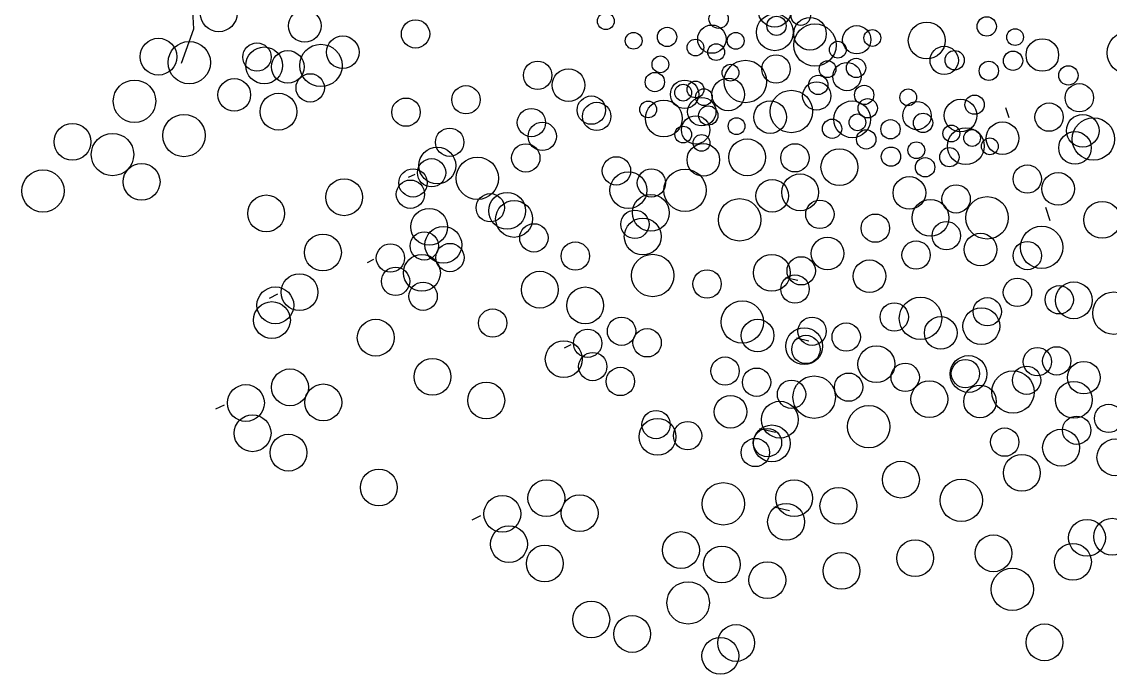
# Model space of a CAD drawing. Header units: millimetres. Extents: x 441156 to 441876, y 4514765 to 4515211.
# Drawn here: x 441411.274 to 441412.185, y 4514833.132 to 4514833.679 of the extents above; entities that cross this region are included whole.
import ezdxf

# ---------------------------------------------------------------- set-up
doc = ezdxf.new("R2010")
doc.units = ezdxf.units.MM
doc.layers.add('01_piscinas', color=254, linetype='Continuous')

msp = doc.modelspace()

# ---------------------------------------------------------------- linework, layer by layer
at = {"layer": '01_piscinas'}
for p, q in [((441412.15789687, 4514833.63152956, 0.00000076), (441412.1571606, 4514833.63004656, 0.00000076)), ((441412.09740316, 4514833.60696283, 0.00000076), (441412.10025872, 4514833.59847627, 0.00000076)), ((441412.03624946, 4514833.59177432, 0.00000076), (441412.0355132, 4514833.59029132, 0.00000076)), ((441411.60294387, 4514833.55093942, 0.00000076), (441411.59744635, 4514833.54818852, 0.00000076)), ((441412.1309127, 4514833.52335977, 0.00000076), (441412.13462492, 4514833.51232723, 0.00000076)), ((441411.56848536, 4514833.47955987, 0.00000076), (441411.56298784, 4514833.47680897, 0.00000076)), ((441411.92349636, 4514833.4619054, 0.00000076), (441411.91321048, 4514833.46429287, 0.00000076)), ((441411.48811562, 4514833.45052933, 0.00000076), (441411.48096885, 4514833.44695316, 0.00000076)), ((441411.93264528, 4514833.41130483, 0.00000076), (441411.92235939, 4514833.41369231, 0.00000076)), ((441411.73356358, 4514833.40813802, 0.00000076), (441411.72806606, 4514833.40538712, 0.00000076)), ((441411.44331955, 4514833.35773592, 0.00000076), (441411.43617277, 4514833.35415974, 0.00000076)), ((441411.90483385, 4514833.3347851, 0.00000076), (441411.89146221, 4514833.33788881, 0.00000076)), ((441411.65792124, 4514833.26488751, 0.00000076), (441411.65077446, 4514833.26131134, 0.00000076)), ((441411.91672744, 4514833.26900436, 0.00000076), (441411.9033558, 4514833.27210808, 0.00000076))]:
    msp.add_line(p, q, dxfattribs=at)
at = {"layer": '01_piscinas', "elevation": 0.00000076}
msp.add_lwpolyline([(441411.40774925, 4514833.64417645), (441411.41795177, 4514833.67283112), (441411.41795177, 4514833.67283112), (441411.4172328, 4514833.68788911)], dxfattribs=at)
at = {"layer": '01_piscinas'}
for centre, radius in [((441411.9041738, 4514833.68797198, 0.00000076), 0.01366082), ((441411.43882813, 4514833.68578805, 0.00000076), 0.01541533), ((441411.51080884, 4514833.67527319, 0.00000076), 0.01366082), ((441411.76285151, 4514833.67924683, 0.00000076), 0.00701654), ((441411.85727381, 4514833.6812469, 0.00000076), 0.00808333), ((441411.90436823, 4514833.66992595, 0.00000076), 0.01541533), ((441411.9057157, 4514833.67534284, 0.00000076), 0.00808333), ((441411.92600332, 4514833.6837952, 0.00000076), 0.00808333), ((441411.60355737, 4514833.66854988, 0.00000076), 0.01185795), ((441411.85158717, 4514833.66414716, 0.00000076), 0.01185795), ((441411.93374691, 4514833.66866328, 0.00000076), 0.01366082), ((441411.93792794, 4514833.6592003, 0.00000076), 0.01775907), ((441411.97290438, 4514833.66363412, 0.00000076), 0.01185795), ((441412.03144721, 4514833.66302787, 0.00000076), 0.01541533), ((441412.08167143, 4514833.67480385, 0.00000076), 0.00808333), ((441411.54265396, 4514833.65316791, 0.00000076), 0.01366082), ((441411.78611466, 4514833.6628415, 0.00000076), 0.00701654), ((441411.81413351, 4514833.66599672, 0.00000076), 0.00808333), ((441411.87155331, 4514833.66275894, 0.00000076), 0.00701654), ((441411.98594934, 4514833.66514218, 0.00000076), 0.00701654), ((441412.10539318, 4514833.6659043, 0.00000076), 0.00701654), ((441412.2001424, 4514833.65270253, 0.00000076), 0.01775907), ((441411.38836942, 4514833.64948374, 0.00000076), 0.01541533), ((441411.41417442, 4514833.64453375, 0.00000076), 0.01775907), ((441411.47085042, 4514833.64917911, 0.00000076), 0.01185795), ((441411.47690554, 4514833.64219043, 0.00000076), 0.01541533), ((441411.52435373, 4514833.64214577, 0.00000076), 0.01775907), ((441411.83785525, 4514833.65709717, 0.00000076), 0.00701654), ((441411.85521747, 4514833.65331682, 0.00000076), 0.00701654), ((441411.95707903, 4514833.65534556, 0.00000076), 0.00701654), ((441412.04606666, 4514833.64638185, 0.00000076), 0.01185795), ((441412.1282264, 4514833.65089798, 0.00000076), 0.01366082), ((441411.49666558, 4514833.64092861, 0.00000076), 0.01366082), ((441411.80852109, 4514833.64305273, 0.00000076), 0.00701654), ((441411.90531065, 4514833.63913924, 0.00000076), 0.01185795), ((441411.9723359, 4514833.64005994, 0.00000076), 0.00808333), ((441412.05484645, 4514833.64651694, 0.00000076), 0.00808333), ((441412.1036958, 4514833.64605893, 0.00000076), 0.00808333), ((441411.70577181, 4514833.63386229, 0.00000076), 0.01185795), ((441411.73158697, 4514833.62561179, 0.00000076), 0.01366082), ((441411.86723627, 4514833.63607627, 0.00000076), 0.00701654), ((441411.87971452, 4514833.62867165, 0.00000076), 0.01775907), ((441411.94846633, 4514833.63900353, 0.00000076), 0.00701654), ((441411.96466631, 4514833.63282919, 0.00000076), 0.01185795), ((441412.08340818, 4514833.63760657, 0.00000076), 0.00808333), ((441412.15001271, 4514833.63379179, 0.00000076), 0.00808333), ((441411.36834008, 4514833.61216323, 0.00000076), 0.01775907), ((441411.45188603, 4514833.61744503, 0.00000076), 0.01366082), ((441411.51539199, 4514833.6233811, 0.00000076), 0.01185795), ((441411.80389182, 4514833.62822946, 0.00000076), 0.00808333), ((441411.8287939, 4514833.61793977, 0.00000076), 0.01185795), ((441411.83790211, 4514833.62203183, 0.00000076), 0.00701654), ((441411.86529251, 4514833.61790541, 0.00000076), 0.01366082), ((441411.94064782, 4514833.6257988, 0.00000076), 0.00808333), ((441411.64579019, 4514833.61340436, 0.00000076), 0.01185795), ((441411.82761357, 4514833.61932991, 0.00000076), 0.00701654), ((441411.84497578, 4514833.61554956, 0.00000076), 0.00701654), ((441411.91815957, 4514833.60357034, 0.00000076), 0.01775907), ((441411.93940072, 4514833.61659872, 0.00000076), 0.01185795), ((441411.97907478, 4514833.61740541, 0.00000076), 0.00808333), ((441412.01595689, 4514833.61542317, 0.00000076), 0.00701654), ((441412.1591458, 4514833.61506389, 0.00000076), 0.01185795), ((441411.48891317, 4514833.60342292, 0.00000076), 0.01541533), ((441411.59563186, 4514833.60301571, 0.00000076), 0.01185795), ((441411.7507453, 4514833.60469817, 0.00000076), 0.01185795), ((441411.75520354, 4514833.59943384, 0.00000076), 0.01185795), ((441411.7982794, 4514833.60528547, 0.00000076), 0.00701654), ((441411.81135191, 4514833.59769938, 0.00000076), 0.01541533), ((441411.84320636, 4514833.60339872, 0.00000076), 0.01185795), ((441411.90041793, 4514833.59888604, 0.00000076), 0.01366082), ((441411.96906428, 4514833.59703244, 0.00000076), 0.01541533), ((441411.9820484, 4514833.60630369, 0.00000076), 0.00808333), ((441412.02327339, 4514833.60017447, 0.00000076), 0.01185795), ((441412.05977199, 4514833.60014011, 0.00000076), 0.01366082), ((441412.07150561, 4514833.60928673, 0.00000076), 0.00808333), ((441412.1338802, 4514833.59883342, 0.00000076), 0.01185795), ((441411.70058697, 4514833.59430952, 0.00000076), 0.01185795), ((441411.84857733, 4514833.60018749, 0.00000076), 0.00808333), ((441411.97346236, 4514833.59446142, 0.00000076), 0.00701654), ((441412.02836531, 4514833.59403655, 0.00000076), 0.00808333), ((441411.31639413, 4514833.57824093, 0.00000076), 0.01541533), ((441411.40973873, 4514833.58342636, 0.00000076), 0.01775907), ((441411.709645, 4514833.5827361, 0.00000076), 0.01185795), ((441411.83803054, 4514833.58811861, 0.00000076), 0.01185795), ((441411.87229907, 4514833.59128794, 0.00000076), 0.00701654), ((441411.9522498, 4514833.5891185, 0.00000076), 0.00808333), ((441412.00109915, 4514833.58866049, 0.00000076), 0.00808333), ((441412.09489741, 4514833.58112074, 0.00000076), 0.01366082), ((441412.16202782, 4514833.58748396, 0.00000076), 0.01366082), ((441412.1709829, 4514833.58047545, 0.00000076), 0.01775907), ((441411.34995385, 4514833.56751528, 0.00000076), 0.01775907), ((441411.63213286, 4514833.57782856, 0.00000076), 0.01185795), ((441411.82766042, 4514833.58426457, 0.00000076), 0.00701654), ((441411.84296491, 4514833.5772435, 0.00000076), 0.00701654), ((441411.98081153, 4514833.58020813, 0.00000076), 0.00808333), ((441412.05208705, 4514833.585137, 0.00000076), 0.00701654), ((441412.06417524, 4514833.57460449, 0.00000076), 0.01541533), ((441412.06944927, 4514833.58135664, 0.00000076), 0.00701654), ((441412.15556724, 4514833.57308962, 0.00000076), 0.01366082), ((441411.69588696, 4514833.56472948, 0.00000076), 0.01185795), ((441411.84446712, 4514833.56299562, 0.00000076), 0.01366082), ((441411.88119242, 4514833.56518909, 0.00000076), 0.01541533), ((441411.92112934, 4514833.56476084, 0.00000076), 0.01185795), ((441412.02275289, 4514833.57109256, 0.00000076), 0.00701654), ((441412.08429818, 4514833.57441111, 0.00000076), 0.00701654), ((441411.62179194, 4514833.55832905, 0.00000076), 0.01541533), ((441411.65535165, 4514833.5476034, 0.00000076), 0.01775907), ((441411.77176023, 4514833.55386209, 0.00000076), 0.01185795), ((441411.95835479, 4514833.55698603, 0.00000076), 0.01541533), ((441412.00154033, 4514833.56574964, 0.00000076), 0.00808333), ((441412.05038968, 4514833.56529163, 0.00000076), 0.00808333), ((441411.37429818, 4514833.54470352, 0.00000076), 0.01541533), ((441411.61700544, 4514833.55223517, 0.00000076), 0.01185795), ((441412.03010206, 4514833.55683927, 0.00000076), 0.00808333), ((441412.11560883, 4514833.54699554, 0.00000076), 0.01185795), ((441411.29174043, 4514833.53698663, 0.00000076), 0.01775907), ((441411.54381583, 4514833.53173375, 0.00000076), 0.01541533), ((441411.60148233, 4514833.54378924, 0.00000076), 0.01185795), ((441411.78172066, 4514833.53762978, 0.00000076), 0.01541533), ((441411.80101906, 4514833.54374695, 0.00000076), 0.01185795), ((441411.82916885, 4514833.53758512, 0.00000076), 0.01775907), ((441411.92550952, 4514833.53588642, 0.00000076), 0.01541533), ((441412.01690738, 4514833.53538431, 0.00000076), 0.01366082), ((441412.14142399, 4514833.53874504, 0.00000076), 0.01366082), ((441411.59931097, 4514833.53430117, 0.00000076), 0.01185795), ((441411.90216495, 4514833.53302676, 0.00000076), 0.01366082), ((441412.05606484, 4514833.53035515, 0.00000076), 0.01185795), ((441411.47861001, 4514833.5182285, 0.00000076), 0.01541533), ((441411.66612845, 4514833.52292996, 0.00000076), 0.01185795), ((441411.68025747, 4514833.5204157, 0.00000076), 0.01541533), ((441411.68605318, 4514833.51357207, 0.00000076), 0.01541533), ((441411.80045685, 4514833.51872642, 0.00000076), 0.01541533), ((441411.87483189, 4514833.51285994, 0.00000076), 0.01775907), ((441411.94198908, 4514833.51744186, 0.00000076), 0.01185795), ((441412.03454399, 4514833.51453489, 0.00000076), 0.01541533), ((441412.08199218, 4514833.51449023, 0.00000076), 0.01775907), ((441411.61505164, 4514833.50691045, 0.00000076), 0.01541533), ((441411.78718247, 4514833.5090867, 0.00000076), 0.01185795), ((441412.17833285, 4514833.51279153, 0.00000076), 0.01541533), ((441411.79372829, 4514833.49886227, 0.00000076), 0.01541533), ((441411.98847111, 4514833.50586027, 0.00000076), 0.01185795), ((441412.04782678, 4514833.49955022, 0.00000076), 0.01185795), ((441411.61090739, 4514833.49096583, 0.00000076), 0.01185795), ((441411.62682709, 4514833.49186502, 0.00000076), 0.01541533), ((441411.70262945, 4514833.49774282, 0.00000076), 0.01185795), ((441412.07648, 4514833.48791188, 0.00000076), 0.01366082), ((441412.12765522, 4514833.48976504, 0.00000076), 0.01775907), ((441411.5260613, 4514833.48548522, 0.00000076), 0.01541533), ((441411.58254692, 4514833.48085562, 0.00000076), 0.01185795), ((441411.63236881, 4514833.48125432, 0.00000076), 0.01185795), ((441411.73730172, 4514833.48248254, 0.00000076), 0.01185795), ((441411.94845297, 4514833.48462644, 0.00000076), 0.01366082), ((441412.02256118, 4514833.48331975, 0.00000076), 0.01185795), ((441412.11563747, 4514833.48288273, 0.00000076), 0.01185795), ((441411.60894163, 4514833.4684564, 0.00000076), 0.01541533), ((441411.80209584, 4514833.46620239, 0.00000076), 0.01775907), ((441411.90175673, 4514833.46849718, 0.00000076), 0.01541533), ((441411.92636682, 4514833.47011974, 0.00000076), 0.01185795), ((441411.98357839, 4514833.46560707, 0.00000076), 0.01366082), ((441411.50639565, 4514833.45221381, 0.00000076), 0.01541533), ((441411.5868554, 4514833.46135013, 0.00000076), 0.01185795), ((441411.70757689, 4514833.4543288, 0.00000076), 0.01541533), ((441411.84760077, 4514833.45908866, 0.00000076), 0.01185795), ((441411.92119101, 4514833.45483963, 0.00000076), 0.01185795), ((441411.48621561, 4514833.4412341, 0.00000076), 0.01541533), ((441411.60992798, 4514833.44885701, 0.00000076), 0.01185795), ((441411.74561337, 4514833.44117911, 0.00000076), 0.01541533), ((441412.1073994, 4514833.45207779, 0.00000076), 0.01185795), ((441412.14236463, 4514833.44583775, 0.00000076), 0.01185795), ((441412.15458006, 4514833.44540228, 0.00000076), 0.01541533), ((441412.02626818, 4514833.43030768, 0.00000076), 0.01775907), ((441412.08213381, 4514833.43584733, 0.00000076), 0.01185795), ((441412.18813977, 4514833.43467663, 0.00000076), 0.01775907), ((441411.48339285, 4514833.4288996, 0.00000076), 0.01541533), ((441411.66817093, 4514833.42636327, 0.00000076), 0.01185795), ((441411.87710302, 4514833.42724288, 0.00000076), 0.01775907), ((441412.00428981, 4514833.43148187, 0.00000076), 0.01185795), ((441412.07717288, 4514833.42376977, 0.00000076), 0.01541533), ((441411.57025557, 4514833.41411704, 0.00000076), 0.01541533), ((441411.77598562, 4514833.41954398, 0.00000076), 0.01185795), ((441411.88991924, 4514833.41589812, 0.00000076), 0.01366082), ((441411.93551574, 4514833.41951918, 0.00000076), 0.01185795), ((441412.04315102, 4514833.41813465, 0.00000076), 0.01366082), ((441411.74762514, 4514833.40943377, 0.00000076), 0.01185795), ((441411.79744703, 4514833.40983247, 0.00000076), 0.01185795), ((441411.92887439, 4514833.4069825, 0.00000076), 0.01541533), ((441411.96402745, 4514833.41459143, 0.00000076), 0.01185795), ((441411.72762579, 4514833.3961208, 0.00000076), 0.01541533), ((441411.93033992, 4514833.40423907, 0.00000076), 0.01185795), ((441411.75193362, 4514833.38992828, 0.00000076), 0.01185795), ((441411.98930103, 4514833.39192643, 0.00000076), 0.01541533), ((441412.12409326, 4514833.39399987, 0.00000076), 0.01185795), ((441412.14029275, 4514833.3947066, 0.00000076), 0.01185795), ((441411.61770687, 4514833.38137375, 0.00000076), 0.01541533), ((441411.86265728, 4514833.38611132, 0.00000076), 0.01185795), ((441412.01343872, 4514833.3808813, 0.00000076), 0.01185795), ((441412.0664634, 4514833.38372336, 0.00000076), 0.01541533), ((441412.06386243, 4514833.38400945, 0.00000076), 0.01185795), ((441412.16295447, 4514833.38065265, 0.00000076), 0.01366082), ((441411.4984682, 4514833.37256366, 0.00000076), 0.01541533), ((441411.7750062, 4514833.37743517, 0.00000076), 0.01185795), ((441411.88901553, 4514833.37684172, 0.00000076), 0.01185795), ((441411.96603447, 4514833.37268615, 0.00000076), 0.01185795), ((441412.10371259, 4514833.36859353, 0.00000076), 0.01775907), ((441412.11502716, 4514833.37847613, 0.00000076), 0.01185795), ((441411.46159958, 4514833.35942039, 0.00000076), 0.01541533), ((441411.52636804, 4514833.3599387, 0.00000076), 0.01541533), ((441411.66278082, 4514833.36153538, 0.00000076), 0.01541533), ((441411.91827436, 4514833.36672658, 0.00000076), 0.01185795), ((441411.93727745, 4514833.36432245, 0.00000076), 0.01775907), ((441412.03361812, 4514833.36262376, 0.00000076), 0.01541533), ((441412.07604436, 4514833.36076345, 0.00000076), 0.01366082), ((441412.15461729, 4514833.36205562, 0.00000076), 0.01541533), ((441411.86728379, 4514833.35207677, 0.00000076), 0.01366082), ((441411.90856546, 4514833.34546375, 0.00000076), 0.01541533), ((441411.98294049, 4514833.33959727, 0.00000076), 0.01775907), ((441412.18366588, 4514833.34652745, 0.00000076), 0.01185795), ((441411.46720061, 4514833.33406325, 0.00000076), 0.01541533), ((441411.80616959, 4514833.33112334, 0.00000076), 0.01541533), ((441411.80489641, 4514833.34130933, 0.00000076), 0.01185795), ((441412.15698661, 4514833.33662868, 0.00000076), 0.01185795), ((441411.83125466, 4514833.33203974, 0.00000076), 0.01185795), ((441411.89816445, 4514833.32624116, 0.00000076), 0.01185795), ((441411.90183689, 4514833.32559961, 0.00000076), 0.01541533), ((441412.09675578, 4514833.32663825, 0.00000076), 0.01185795), ((441412.14390781, 4514833.32200922, 0.00000076), 0.01541533), ((441411.49719496, 4514833.3178222, 0.00000076), 0.01541533), ((441411.88799521, 4514833.31795157, 0.00000076), 0.01185795), ((441412.18936261, 4514833.31389716, 0.00000076), 0.01541533), ((441412.00986533, 4514833.29523451, 0.00000076), 0.01541533), ((441412.11106253, 4514833.30090961, 0.00000076), 0.01541533), ((441411.5729108, 4514833.28858033, 0.00000076), 0.01541533), ((441411.71306989, 4514833.27971526, 0.00000076), 0.01541533), ((441411.8611836, 4514833.27497564, 0.00000076), 0.01775907), ((441411.92045905, 4514833.27968302, 0.00000076), 0.01541533), ((441412.06038491, 4514833.27788312, 0.00000076), 0.01775907), ((441411.95752428, 4514833.27327694, 0.00000076), 0.01541533), ((441411.67620127, 4514833.26657199, 0.00000076), 0.01541533), ((441411.74096973, 4514833.2670903, 0.00000076), 0.01541533), ((441411.91373048, 4514833.25981887, 0.00000076), 0.01541533), ((441411.68180229, 4514833.24121485, 0.00000076), 0.01541533), ((441412.16560982, 4514833.24650792, 0.00000076), 0.01541533), ((441412.18666916, 4514833.24742666, 0.00000076), 0.01541533), ((441411.82574305, 4514833.23625279, 0.00000076), 0.01541533), ((441412.08730975, 4514833.23352036, 0.00000076), 0.01541533), ((441411.71179665, 4514833.2249738, 0.00000076), 0.01541533), ((441411.86000877, 4514833.22420232, 0.00000076), 0.01541533), ((441412.02175892, 4514833.22945378, 0.00000076), 0.01541533), ((441412.15382389, 4514833.22632705, 0.00000076), 0.01541533), ((441411.9601334, 4514833.21880007, 0.00000076), 0.01541533), ((441411.89804525, 4514833.21105263, 0.00000076), 0.01541533), ((441412.10314626, 4514833.20330056, 0.00000076), 0.01775907), ((441411.83175752, 4514833.19200788, 0.00000076), 0.01775907), ((441411.75065391, 4514833.17801021, 0.00000076), 0.01541533), ((441411.78491964, 4514833.16595974, 0.00000076), 0.01541533), ((441411.87190236, 4514833.15842158, 0.00000076), 0.01541533), ((441412.1300711, 4514833.15893781, 0.00000076), 0.01541533), ((441411.85868236, 4514833.14764512, 0.00000076), 0.01541533)]:
    msp.add_circle(centre, radius, dxfattribs=at)

doc.saveas('drawing.dxf')
